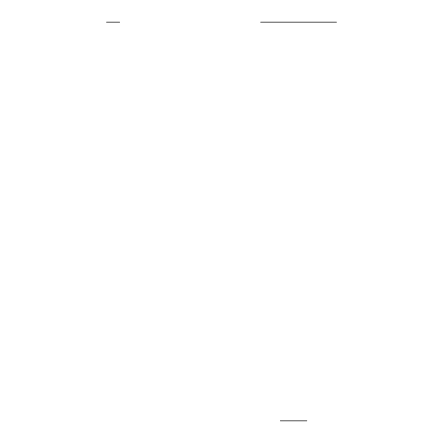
<?xml version="1.0" encoding="UTF-8"?>
<svg xmlns="http://www.w3.org/2000/svg" width="443" height="443" viewBox="0 0 443 443"><rect width="100%" height="100%" fill="white"/><g stroke="black" fill="none" stroke-linecap="round" stroke-linejoin="round"><path stroke-width="0.66" d="M106.497 22.15L119.688 22.15M260.617 22.15L336.503 22.15M280.286 420.85L306.844 420.85"/></g></svg>
